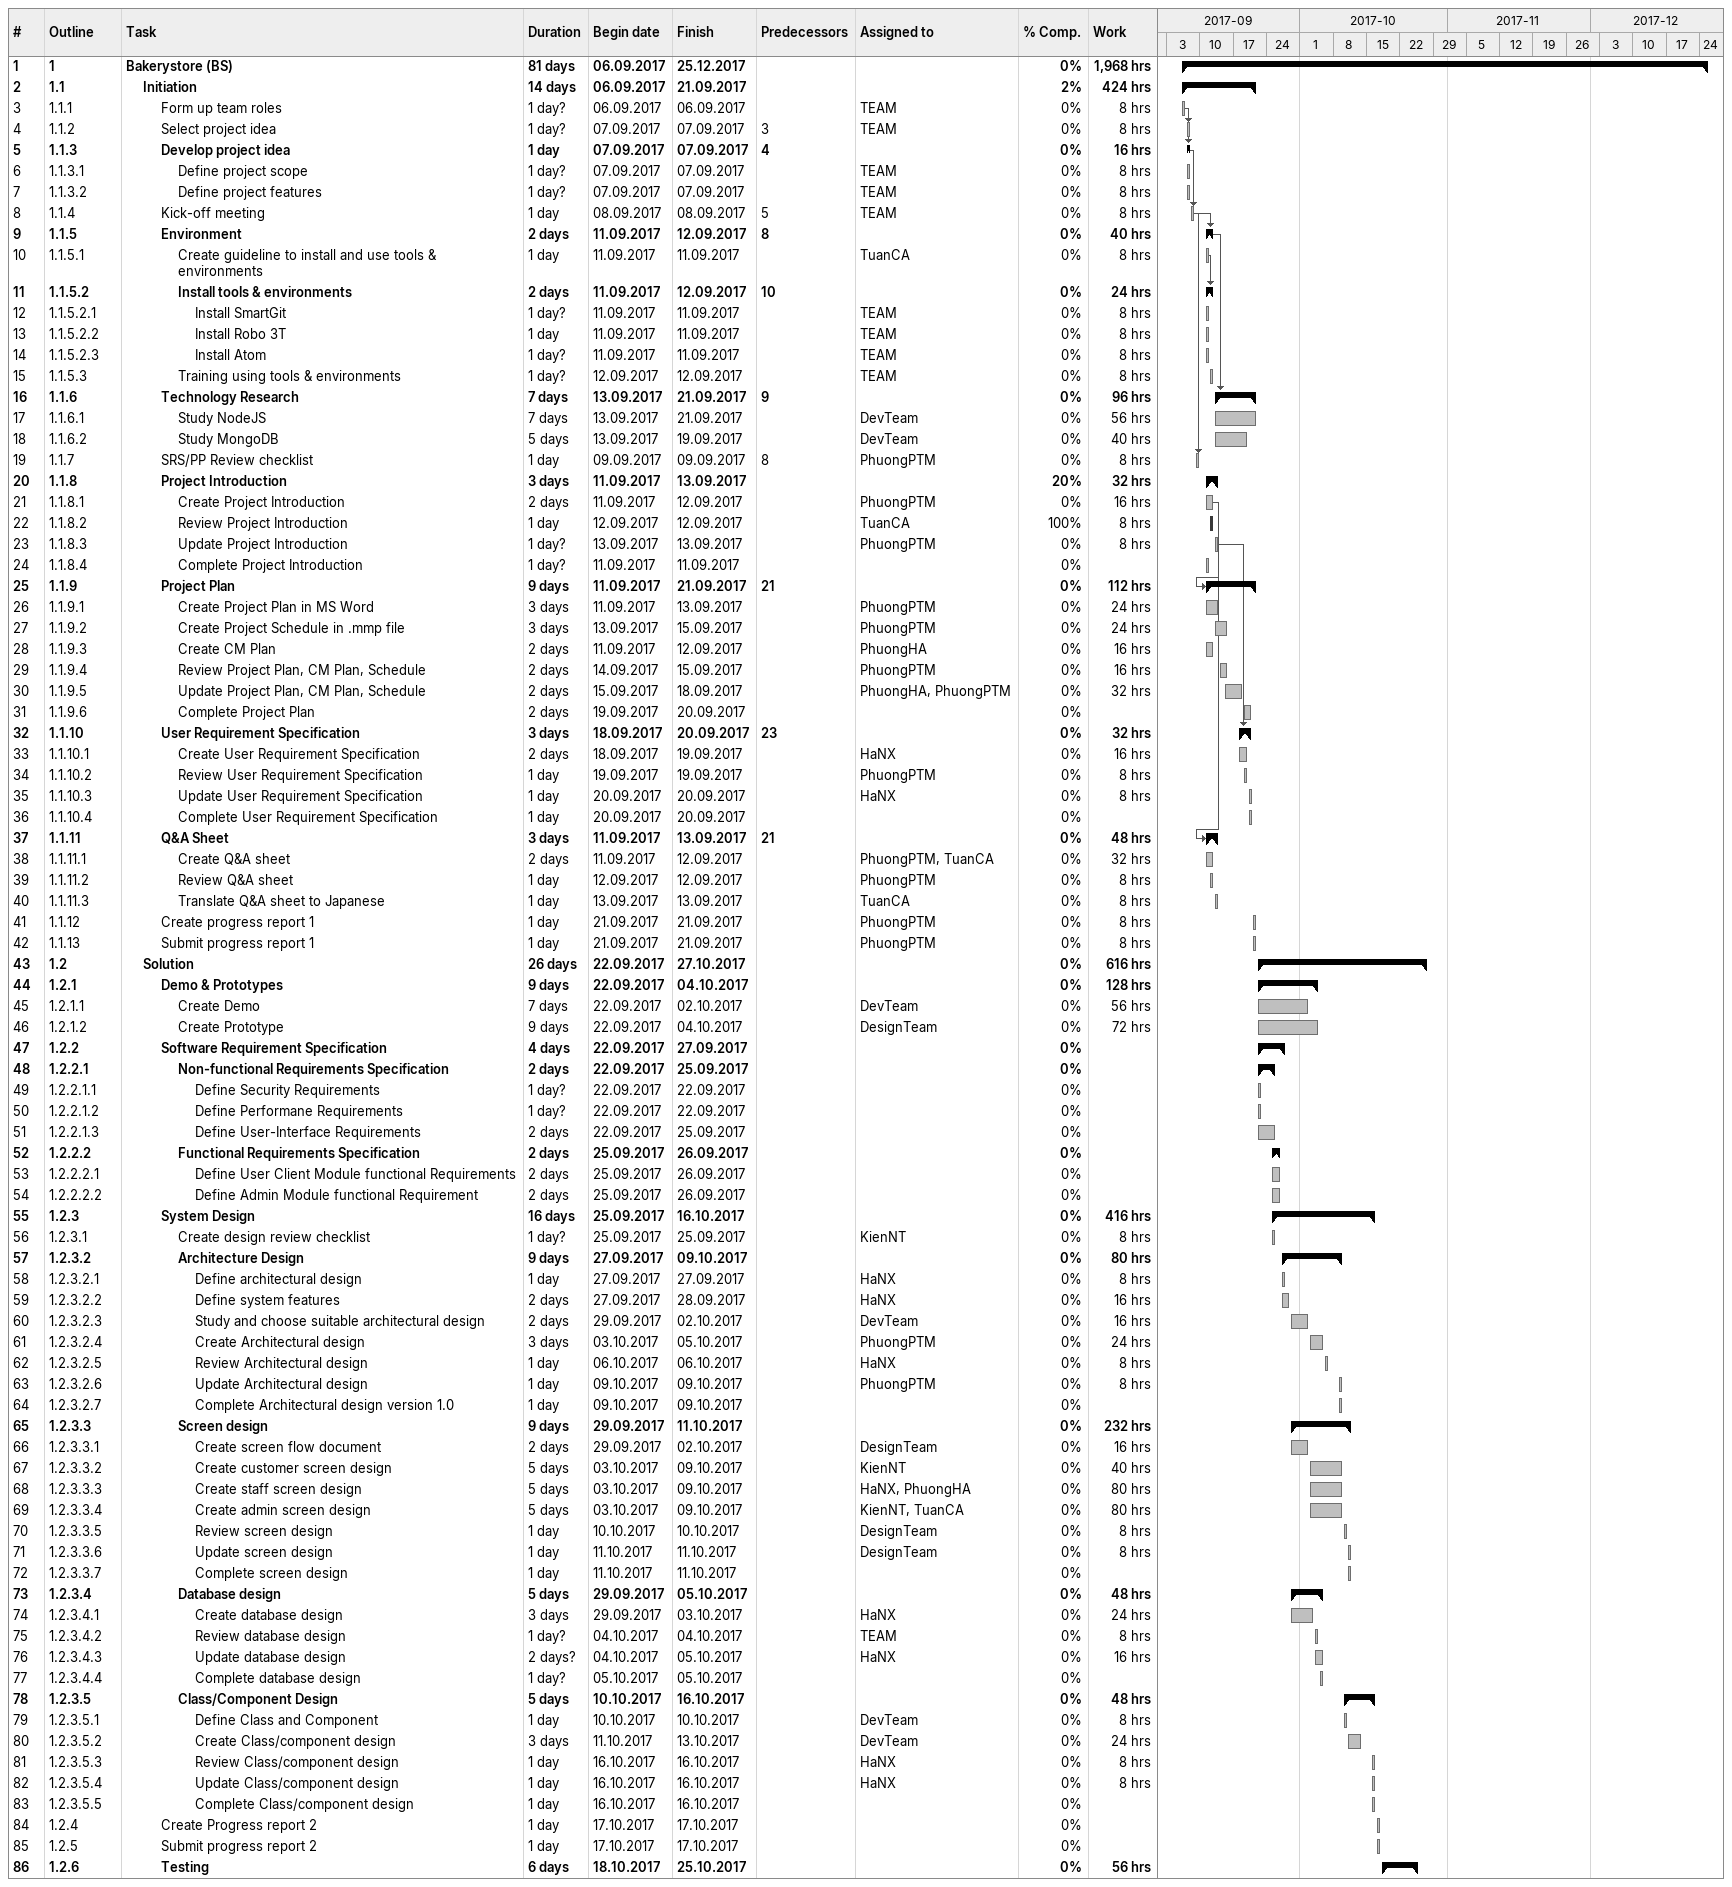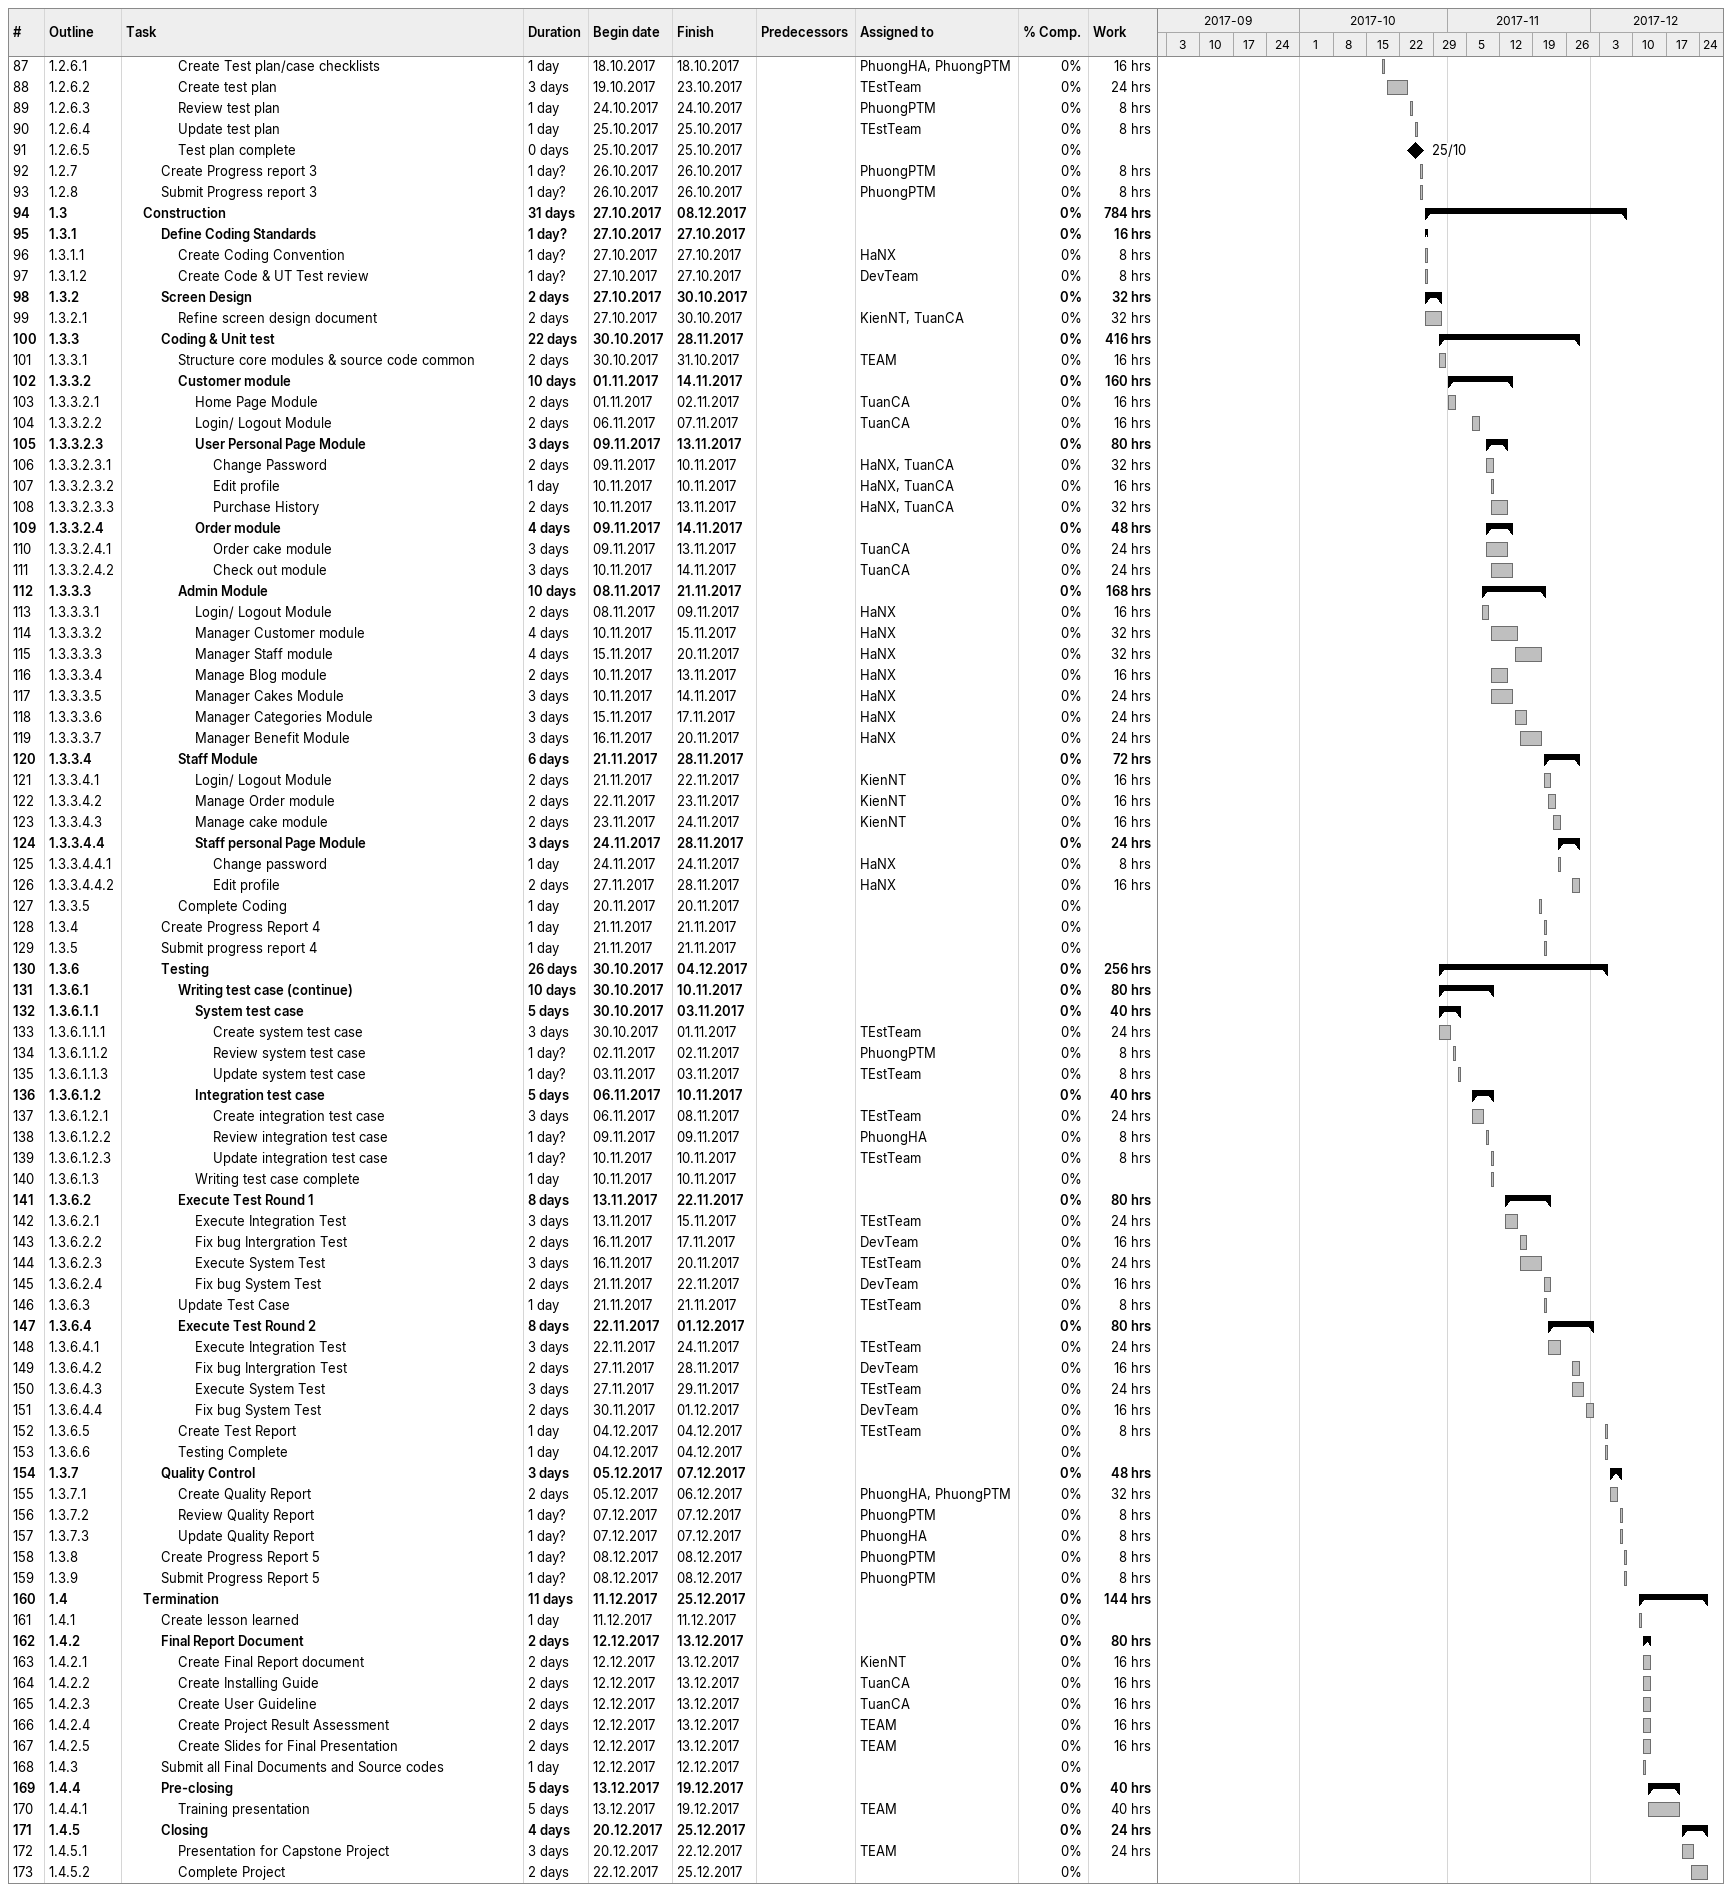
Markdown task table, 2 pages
| ID | WBS | Task | Duration | Start | Finish | Predecessors | Resources | % complete | Work (h) |
|---|---|---|---|---|---|---|---|---|---|
| 1 | 1 | **Bakerystore (BS)** | 81d | 2017-09-06 | 2017-12-25 |  |  | 0 | 1968 |
| 2 | 1.1 | **Initiation** | 14d | 2017-09-06 | 2017-09-21 |  |  | 2 | 424 |
| 3 | 1.1.1 | Form up team roles | 1d? | 2017-09-06 | 2017-09-06 |  | TEAM | 0 | 8 |
| 4 | 1.1.2 | Select project idea | 1d? | 2017-09-07 | 2017-09-07 | 3 | TEAM | 0 | 8 |
| 5 | 1.1.3 | **Develop project idea** | 1d | 2017-09-07 | 2017-09-07 | 4 |  | 0 | 16 |
| 6 | 1.1.3.1 | Define project scope | 1d? | 2017-09-07 | 2017-09-07 |  | TEAM | 0 | 8 |
| 7 | 1.1.3.2 | Define project features | 1d? | 2017-09-07 | 2017-09-07 |  | TEAM | 0 | 8 |
| 8 | 1.1.4 | Kick-off meeting | 1d | 2017-09-08 | 2017-09-08 | 5 | TEAM | 0 | 8 |
| 9 | 1.1.5 | **Environment** | 2d | 2017-09-11 | 2017-09-12 | 8 |  | 0 | 40 |
| 10 | 1.1.5.1 | Create guideline to install and use tools & environments | 1d | 2017-09-11 | 2017-09-11 |  | TuanCA | 0 | 8 |
| 11 | 1.1.5.2 | **Install tools & environments** | 2d | 2017-09-11 | 2017-09-12 | 10 |  | 0 | 24 |
| 12 | 1.1.5.2.1 | Install SmartGit | 1d? | 2017-09-11 | 2017-09-11 |  | TEAM | 0 | 8 |
| 13 | 1.1.5.2.2 | Install Robo 3T | 1d | 2017-09-11 | 2017-09-11 |  | TEAM | 0 | 8 |
| 14 | 1.1.5.2.3 | Install Atom | 1d? | 2017-09-11 | 2017-09-11 |  | TEAM | 0 | 8 |
| 15 | 1.1.5.3 | Training using tools & environments | 1d? | 2017-09-12 | 2017-09-12 |  | TEAM | 0 | 8 |
| 16 | 1.1.6 | **Technology Research** | 7d | 2017-09-13 | 2017-09-21 | 9 |  | 0 | 96 |
| 17 | 1.1.6.1 | Study NodeJS | 7d | 2017-09-13 | 2017-09-21 |  | DevTeam | 0 | 56 |
| 18 | 1.1.6.2 | Study MongoDB | 5d | 2017-09-13 | 2017-09-19 |  | DevTeam | 0 | 40 |
| 19 | 1.1.7 | SRS/PP Review checklist | 1d | 2017-09-09 | 2017-09-09 | 8 | PhuongPTM | 0 | 8 |
| 20 | 1.1.8 | **Project Introduction** | 3d | 2017-09-11 | 2017-09-13 |  |  | 20 | 32 |
| 21 | 1.1.8.1 | Create Project Introduction | 2d | 2017-09-11 | 2017-09-12 |  | PhuongPTM | 0 | 16 |
| 22 | 1.1.8.2 | Review Project Introduction | 1d | 2017-09-12 | 2017-09-12 |  | TuanCA | 100 | 8 |
| 23 | 1.1.8.3 | Update Project Introduction | 1d? | 2017-09-13 | 2017-09-13 |  | PhuongPTM | 0 | 8 |
| 24 | 1.1.8.4 | Complete Project Introduction | 1d? | 2017-09-11 | 2017-09-11 |  |  | 0 |  |
| 25 | 1.1.9 | **Project Plan** | 9d | 2017-09-11 | 2017-09-21 | 21 |  | 0 | 112 |
| 26 | 1.1.9.1 | Create Project Plan in MS Word | 3d | 2017-09-11 | 2017-09-13 |  | PhuongPTM | 0 | 24 |
| 27 | 1.1.9.2 | Create Project Schedule in .mmp file | 3d | 2017-09-13 | 2017-09-15 |  | PhuongPTM | 0 | 24 |
| 28 | 1.1.9.3 | Create CM Plan | 2d | 2017-09-11 | 2017-09-12 |  | PhuongHA | 0 | 16 |
| 29 | 1.1.9.4 | Review Project Plan, CM Plan, Schedule | 2d | 2017-09-14 | 2017-09-15 |  | PhuongPTM | 0 | 16 |
| 30 | 1.1.9.5 | Update Project Plan, CM Plan, Schedule | 2d | 2017-09-15 | 2017-09-18 |  | PhuongHA, PhuongPTM | 0 | 32 |
| 31 | 1.1.9.6 | Complete Project Plan | 2d | 2017-09-19 | 2017-09-20 |  |  | 0 |  |
| 32 | 1.1.10 | **User Requirement Specification** | 3d | 2017-09-18 | 2017-09-20 | 23 |  | 0 | 32 |
| 33 | 1.1.10.1 | Create User Requirement Specification | 2d | 2017-09-18 | 2017-09-19 |  | HaNX | 0 | 16 |
| 34 | 1.1.10.2 | Review User Requirement Specification | 1d | 2017-09-19 | 2017-09-19 |  | PhuongPTM | 0 | 8 |
| 35 | 1.1.10.3 | Update User Requirement Specification | 1d | 2017-09-20 | 2017-09-20 |  | HaNX | 0 | 8 |
| 36 | 1.1.10.4 | Complete User Requirement Specification | 1d | 2017-09-20 | 2017-09-20 |  |  | 0 |  |
| 37 | 1.1.11 | **Q&A Sheet** | 3d | 2017-09-11 | 2017-09-13 | 21 |  | 0 | 48 |
| 38 | 1.1.11.1 | Create Q&A sheet | 2d | 2017-09-11 | 2017-09-12 |  | PhuongPTM, TuanCA | 0 | 32 |
| 39 | 1.1.11.2 | Review Q&A sheet | 1d | 2017-09-12 | 2017-09-12 |  | PhuongPTM | 0 | 8 |
| 40 | 1.1.11.3 | Translate Q&A sheet to Japanese | 1d | 2017-09-13 | 2017-09-13 |  | TuanCA | 0 | 8 |
| 41 | 1.1.12 | Create progress report 1 | 1d | 2017-09-21 | 2017-09-21 |  | PhuongPTM | 0 | 8 |
| 42 | 1.1.13 | Submit progress report 1 | 1d | 2017-09-21 | 2017-09-21 |  | PhuongPTM | 0 | 8 |
| 43 | 1.2 | **Solution** | 26d | 2017-09-22 | 2017-10-27 |  |  | 0 | 616 |
| 44 | 1.2.1 | **Demo & Prototypes** | 9d | 2017-09-22 | 2017-10-04 |  |  | 0 | 128 |
| 45 | 1.2.1.1 | Create Demo | 7d | 2017-09-22 | 2017-10-02 |  | DevTeam | 0 | 56 |
| 46 | 1.2.1.2 | Create Prototype | 9d | 2017-09-22 | 2017-10-04 |  | DesignTeam | 0 | 72 |
| 47 | 1.2.2 | **Software Requirement Specification** | 4d | 2017-09-22 | 2017-09-27 |  |  | 0 |  |
| 48 | 1.2.2.1 | **Non-functional Requirements Specification** | 2d | 2017-09-22 | 2017-09-25 |  |  | 0 |  |
| 49 | 1.2.2.1.1 | Define Security Requirements | 1d? | 2017-09-22 | 2017-09-22 |  |  | 0 |  |
| 50 | 1.2.2.1.2 | Define Performane Requirements | 1d? | 2017-09-22 | 2017-09-22 |  |  | 0 |  |
| 51 | 1.2.2.1.3 | Define User-Interface Requirements | 2d | 2017-09-22 | 2017-09-25 |  |  | 0 |  |
| 52 | 1.2.2.2 | **Functional Requirements Specification** | 2d | 2017-09-25 | 2017-09-26 |  |  | 0 |  |
| 53 | 1.2.2.2.1 | Define User Client Module functional Requirements | 2d | 2017-09-25 | 2017-09-26 |  |  | 0 |  |
| 54 | 1.2.2.2.2 | Define Admin Module functional Requirement | 2d | 2017-09-25 | 2017-09-26 |  |  | 0 |  |
| 55 | 1.2.3 | **System Design** | 16d | 2017-09-25 | 2017-10-16 |  |  | 0 | 416 |
| 56 | 1.2.3.1 | Create design review checklist | 1d? | 2017-09-25 | 2017-09-25 |  | KienNT | 0 | 8 |
| 57 | 1.2.3.2 | **Architecture Design** | 9d | 2017-09-27 | 2017-10-09 |  |  | 0 | 80 |
| 58 | 1.2.3.2.1 | Define architectural design | 1d | 2017-09-27 | 2017-09-27 |  | HaNX | 0 | 8 |
| 59 | 1.2.3.2.2 | Define system features | 2d | 2017-09-27 | 2017-09-28 |  | HaNX | 0 | 16 |
| 60 | 1.2.3.2.3 | Study and choose suitable architectural design | 2d | 2017-09-29 | 2017-10-02 |  | DevTeam | 0 | 16 |
| 61 | 1.2.3.2.4 | Create Architectural design | 3d | 2017-10-03 | 2017-10-05 |  | PhuongPTM | 0 | 24 |
| 62 | 1.2.3.2.5 | Review Architectural design | 1d | 2017-10-06 | 2017-10-06 |  | HaNX | 0 | 8 |
| 63 | 1.2.3.2.6 | Update Architectural design | 1d | 2017-10-09 | 2017-10-09 |  | PhuongPTM | 0 | 8 |
| 64 | 1.2.3.2.7 | Complete Architectural design version 1.0 | 1d | 2017-10-09 | 2017-10-09 |  |  | 0 |  |
| 65 | 1.2.3.3 | **Screen design** | 9d | 2017-09-29 | 2017-10-11 |  |  | 0 | 232 |
| 66 | 1.2.3.3.1 | Create screen flow document | 2d | 2017-09-29 | 2017-10-02 |  | DesignTeam | 0 | 16 |
| 67 | 1.2.3.3.2 | Create customer screen design | 5d | 2017-10-03 | 2017-10-09 |  | KienNT | 0 | 40 |
| 68 | 1.2.3.3.3 | Create staff screen design | 5d | 2017-10-03 | 2017-10-09 |  | HaNX, PhuongHA | 0 | 80 |
| 69 | 1.2.3.3.4 | Create admin screen design | 5d | 2017-10-03 | 2017-10-09 |  | KienNT, TuanCA | 0 | 80 |
| 70 | 1.2.3.3.5 | Review screen design | 1d | 2017-10-10 | 2017-10-10 |  | DesignTeam | 0 | 8 |
| 71 | 1.2.3.3.6 | Update screen design | 1d | 2017-10-11 | 2017-10-11 |  | DesignTeam | 0 | 8 |
| 72 | 1.2.3.3.7 | Complete screen design | 1d | 2017-10-11 | 2017-10-11 |  |  | 0 |  |
| 73 | 1.2.3.4 | **Database design** | 5d | 2017-09-29 | 2017-10-05 |  |  | 0 | 48 |
| 74 | 1.2.3.4.1 | Create database design | 3d | 2017-09-29 | 2017-10-03 |  | HaNX | 0 | 24 |
| 75 | 1.2.3.4.2 | Review database design | 1d? | 2017-10-04 | 2017-10-04 |  | TEAM | 0 | 8 |
| 76 | 1.2.3.4.3 | Update database design | 2d? | 2017-10-04 | 2017-10-05 |  | HaNX | 0 | 16 |
| 77 | 1.2.3.4.4 | Complete database design | 1d? | 2017-10-05 | 2017-10-05 |  |  | 0 |  |
| 78 | 1.2.3.5 | **Class/Component Design** | 5d | 2017-10-10 | 2017-10-16 |  |  | 0 | 48 |
| 79 | 1.2.3.5.1 | Define Class and Component | 1d | 2017-10-10 | 2017-10-10 |  | DevTeam | 0 | 8 |
| 80 | 1.2.3.5.2 | Create Class/component design | 3d | 2017-10-11 | 2017-10-13 |  | DevTeam | 0 | 24 |
| 81 | 1.2.3.5.3 | Review Class/component design | 1d | 2017-10-16 | 2017-10-16 |  | HaNX | 0 | 8 |
| 82 | 1.2.3.5.4 | Update Class/component design | 1d | 2017-10-16 | 2017-10-16 |  | HaNX | 0 | 8 |
| 83 | 1.2.3.5.5 | Complete Class/component design | 1d | 2017-10-16 | 2017-10-16 |  |  | 0 |  |
| 84 | 1.2.4 | Create Progress report 2 | 1d | 2017-10-17 | 2017-10-17 |  |  | 0 |  |
| 85 | 1.2.5 | Submit progress report 2 | 1d | 2017-10-17 | 2017-10-17 |  |  | 0 |  |
| 86 | 1.2.6 | **Testing** | 6d | 2017-10-18 | 2017-10-25 |  |  | 0 | 56 |
| 87 | 1.2.6.1 | Create Test plan/case checklists | 1d | 2017-10-18 | 2017-10-18 |  | PhuongHA, PhuongPTM | 0 | 16 |
| 88 | 1.2.6.2 | Create test plan | 3d | 2017-10-19 | 2017-10-23 |  | TEstTeam | 0 | 24 |
| 89 | 1.2.6.3 | Review test plan | 1d | 2017-10-24 | 2017-10-24 |  | PhuongPTM | 0 | 8 |
| 90 | 1.2.6.4 | Update test plan | 1d | 2017-10-25 | 2017-10-25 |  | TEstTeam | 0 | 8 |
| 91 | 1.2.6.5 | Test plan complete | 0d | 2017-10-25 | 2017-10-25 |  |  | 0 |  |
| 92 | 1.2.7 | Create Progress report 3 | 1d? | 2017-10-26 | 2017-10-26 |  | PhuongPTM | 0 | 8 |
| 93 | 1.2.8 | Submit Progress report 3 | 1d? | 2017-10-26 | 2017-10-26 |  | PhuongPTM | 0 | 8 |
| 94 | 1.3 | **Construction** | 31d | 2017-10-27 | 2017-12-08 |  |  | 0 | 784 |
| 95 | 1.3.1 | **Define Coding Standards** | 1d? | 2017-10-27 | 2017-10-27 |  |  | 0 | 16 |
| 96 | 1.3.1.1 | Create Coding Convention | 1d? | 2017-10-27 | 2017-10-27 |  | HaNX | 0 | 8 |
| 97 | 1.3.1.2 | Create Code & UT Test review | 1d? | 2017-10-27 | 2017-10-27 |  | DevTeam | 0 | 8 |
| 98 | 1.3.2 | **Screen Design** | 2d | 2017-10-27 | 2017-10-30 |  |  | 0 | 32 |
| 99 | 1.3.2.1 | Refine screen design document | 2d | 2017-10-27 | 2017-10-30 |  | KienNT, TuanCA | 0 | 32 |
| 100 | 1.3.3 | **Coding & Unit test** | 22d | 2017-10-30 | 2017-11-28 |  |  | 0 | 416 |
| 101 | 1.3.3.1 | Structure core modules & source code common | 2d | 2017-10-30 | 2017-10-31 |  | TEAM | 0 | 16 |
| 102 | 1.3.3.2 | **Customer module** | 10d | 2017-11-01 | 2017-11-14 |  |  | 0 | 160 |
| 103 | 1.3.3.2.1 | Home Page Module | 2d | 2017-11-01 | 2017-11-02 |  | TuanCA | 0 | 16 |
| 104 | 1.3.3.2.2 | Login/ Logout Module | 2d | 2017-11-06 | 2017-11-07 |  | TuanCA | 0 | 16 |
| 105 | 1.3.3.2.3 | **User Personal Page Module** | 3d | 2017-11-09 | 2017-11-13 |  |  | 0 | 80 |
| 106 | 1.3.3.2.3.1 | Change Password | 2d | 2017-11-09 | 2017-11-10 |  | HaNX, TuanCA | 0 | 32 |
| 107 | 1.3.3.2.3.2 | Edit profile | 1d | 2017-11-10 | 2017-11-10 |  | HaNX, TuanCA | 0 | 16 |
| 108 | 1.3.3.2.3.3 | Purchase History | 2d | 2017-11-10 | 2017-11-13 |  | HaNX, TuanCA | 0 | 32 |
| 109 | 1.3.3.2.4 | **Order module** | 4d | 2017-11-09 | 2017-11-14 |  |  | 0 | 48 |
| 110 | 1.3.3.2.4.1 | Order cake module | 3d | 2017-11-09 | 2017-11-13 |  | TuanCA | 0 | 24 |
| 111 | 1.3.3.2.4.2 | Check out module | 3d | 2017-11-10 | 2017-11-14 |  | TuanCA | 0 | 24 |
| 112 | 1.3.3.3 | **Admin Module** | 10d | 2017-11-08 | 2017-11-21 |  |  | 0 | 168 |
| 113 | 1.3.3.3.1 | Login/ Logout Module | 2d | 2017-11-08 | 2017-11-09 |  | HaNX | 0 | 16 |
| 114 | 1.3.3.3.2 | Manager Customer module | 4d | 2017-11-10 | 2017-11-15 |  | HaNX | 0 | 32 |
| 115 | 1.3.3.3.3 | Manager Staff module | 4d | 2017-11-15 | 2017-11-20 |  | HaNX | 0 | 32 |
| 116 | 1.3.3.3.4 | Manage Blog module | 2d | 2017-11-10 | 2017-11-13 |  | HaNX | 0 | 16 |
| 117 | 1.3.3.3.5 | Manager Cakes Module | 3d | 2017-11-10 | 2017-11-14 |  | HaNX | 0 | 24 |
| 118 | 1.3.3.3.6 | Manager Categories Module | 3d | 2017-11-15 | 2017-11-17 |  | HaNX | 0 | 24 |
| 119 | 1.3.3.3.7 | Manager Benefit Module | 3d | 2017-11-16 | 2017-11-20 |  | HaNX | 0 | 24 |
| 120 | 1.3.3.4 | **Staff Module** | 6d | 2017-11-21 | 2017-11-28 |  |  | 0 | 72 |
| 121 | 1.3.3.4.1 | Login/ Logout Module | 2d | 2017-11-21 | 2017-11-22 |  | KienNT | 0 | 16 |
| 122 | 1.3.3.4.2 | Manage Order module | 2d | 2017-11-22 | 2017-11-23 |  | KienNT | 0 | 16 |
| 123 | 1.3.3.4.3 | Manage cake module | 2d | 2017-11-23 | 2017-11-24 |  | KienNT | 0 | 16 |
| 124 | 1.3.3.4.4 | **Staff personal Page Module** | 3d | 2017-11-24 | 2017-11-28 |  |  | 0 | 24 |
| 125 | 1.3.3.4.4.1 | Change password | 1d | 2017-11-24 | 2017-11-24 |  | HaNX | 0 | 8 |
| 126 | 1.3.3.4.4.2 | Edit profile | 2d | 2017-11-27 | 2017-11-28 |  | HaNX | 0 | 16 |
| 127 | 1.3.3.5 | Complete Coding | 1d | 2017-11-20 | 2017-11-20 |  |  | 0 |  |
| 128 | 1.3.4 | Create Progress Report 4 | 1d | 2017-11-21 | 2017-11-21 |  |  | 0 |  |
| 129 | 1.3.5 | Submit progress report 4 | 1d | 2017-11-21 | 2017-11-21 |  |  | 0 |  |
| 130 | 1.3.6 | **Testing** | 26d | 2017-10-30 | 2017-12-04 |  |  | 0 | 256 |
| 131 | 1.3.6.1 | **Writing test case (continue)** | 10d | 2017-10-30 | 2017-11-10 |  |  | 0 | 80 |
| 132 | 1.3.6.1.1 | **System test case** | 5d | 2017-10-30 | 2017-11-03 |  |  | 0 | 40 |
| 133 | 1.3.6.1.1.1 | Create system test case | 3d | 2017-10-30 | 2017-11-01 |  | TEstTeam | 0 | 24 |
| 134 | 1.3.6.1.1.2 | Review system test case | 1d? | 2017-11-02 | 2017-11-02 |  | PhuongPTM | 0 | 8 |
| 135 | 1.3.6.1.1.3 | Update system test case | 1d? | 2017-11-03 | 2017-11-03 |  | TEstTeam | 0 | 8 |
| 136 | 1.3.6.1.2 | **Integration test case** | 5d | 2017-11-06 | 2017-11-10 |  |  | 0 | 40 |
| 137 | 1.3.6.1.2.1 | Create integration test case | 3d | 2017-11-06 | 2017-11-08 |  | TEstTeam | 0 | 24 |
| 138 | 1.3.6.1.2.2 | Review integration test case | 1d? | 2017-11-09 | 2017-11-09 |  | PhuongHA | 0 | 8 |
| 139 | 1.3.6.1.2.3 | Update integration test case | 1d? | 2017-11-10 | 2017-11-10 |  | TEstTeam | 0 | 8 |
| 140 | 1.3.6.1.3 | Writing test case complete | 1d | 2017-11-10 | 2017-11-10 |  |  | 0 |  |
| 141 | 1.3.6.2 | **Execute Test Round 1** | 8d | 2017-11-13 | 2017-11-22 |  |  | 0 | 80 |
| 142 | 1.3.6.2.1 | Execute Integration Test | 3d | 2017-11-13 | 2017-11-15 |  | TEstTeam | 0 | 24 |
| 143 | 1.3.6.2.2 | Fix bug Intergration Test | 2d | 2017-11-16 | 2017-11-17 |  | DevTeam | 0 | 16 |
| 144 | 1.3.6.2.3 | Execute System Test | 3d | 2017-11-16 | 2017-11-20 |  | TEstTeam | 0 | 24 |
| 145 | 1.3.6.2.4 | Fix bug System Test | 2d | 2017-11-21 | 2017-11-22 |  | DevTeam | 0 | 16 |
| 146 | 1.3.6.3 | Update Test Case | 1d | 2017-11-21 | 2017-11-21 |  | TEstTeam | 0 | 8 |
| 147 | 1.3.6.4 | **Execute Test Round 2** | 8d | 2017-11-22 | 2017-12-01 |  |  | 0 | 80 |
| 148 | 1.3.6.4.1 | Execute Integration Test | 3d | 2017-11-22 | 2017-11-24 |  | TEstTeam | 0 | 24 |
| 149 | 1.3.6.4.2 | Fix bug Intergration Test | 2d | 2017-11-27 | 2017-11-28 |  | DevTeam | 0 | 16 |
| 150 | 1.3.6.4.3 | Execute System Test | 3d | 2017-11-27 | 2017-11-29 |  | TEstTeam | 0 | 24 |
| 151 | 1.3.6.4.4 | Fix bug System Test | 2d | 2017-11-30 | 2017-12-01 |  | DevTeam | 0 | 16 |
| 152 | 1.3.6.5 | Create Test Report | 1d | 2017-12-04 | 2017-12-04 |  | TEstTeam | 0 | 8 |
| 153 | 1.3.6.6 | Testing Complete | 1d | 2017-12-04 | 2017-12-04 |  |  | 0 |  |
| 154 | 1.3.7 | **Quality Control** | 3d | 2017-12-05 | 2017-12-07 |  |  | 0 | 48 |
| 155 | 1.3.7.1 | Create Quality Report | 2d | 2017-12-05 | 2017-12-06 |  | PhuongHA, PhuongPTM | 0 | 32 |
| 156 | 1.3.7.2 | Review Quality Report | 1d? | 2017-12-07 | 2017-12-07 |  | PhuongPTM | 0 | 8 |
| 157 | 1.3.7.3 | Update Quality Report | 1d? | 2017-12-07 | 2017-12-07 |  | PhuongHA | 0 | 8 |
| 158 | 1.3.8 | Create Progress Report 5 | 1d? | 2017-12-08 | 2017-12-08 |  | PhuongPTM | 0 | 8 |
| 159 | 1.3.9 | Submit Progress Report 5 | 1d? | 2017-12-08 | 2017-12-08 |  | PhuongPTM | 0 | 8 |
| 160 | 1.4 | **Termination** | 11d | 2017-12-11 | 2017-12-25 |  |  | 0 | 144 |
| 161 | 1.4.1 | Create lesson learned | 1d | 2017-12-11 | 2017-12-11 |  |  | 0 |  |
| 162 | 1.4.2 | **Final Report Document** | 2d | 2017-12-12 | 2017-12-13 |  |  | 0 | 80 |
| 163 | 1.4.2.1 | Create Final Report document | 2d | 2017-12-12 | 2017-12-13 |  | KienNT | 0 | 16 |
| 164 | 1.4.2.2 | Create Installing Guide | 2d | 2017-12-12 | 2017-12-13 |  | TuanCA | 0 | 16 |
| 165 | 1.4.2.3 | Create User Guideline | 2d | 2017-12-12 | 2017-12-13 |  | TuanCA | 0 | 16 |
| 166 | 1.4.2.4 | Create Project Result Assessment | 2d | 2017-12-12 | 2017-12-13 |  | TEAM | 0 | 16 |
| 167 | 1.4.2.5 | Create Slides for Final Presentation | 2d | 2017-12-12 | 2017-12-13 |  | TEAM | 0 | 16 |
| 168 | 1.4.3 | Submit all Final Documents and Source codes | 1d | 2017-12-12 | 2017-12-12 |  |  | 0 |  |
| 169 | 1.4.4 | **Pre-closing** | 5d | 2017-12-13 | 2017-12-19 |  |  | 0 | 40 |
| 170 | 1.4.4.1 | Training presentation | 5d | 2017-12-13 | 2017-12-19 |  | TEAM | 0 | 40 |
| 171 | 1.4.5 | **Closing** | 4d | 2017-12-20 | 2017-12-25 |  |  | 0 | 24 |
| 172 | 1.4.5.1 | Presentation for Capstone Project | 3d | 2017-12-20 | 2017-12-22 |  | TEAM | 0 | 24 |
| 173 | 1.4.5.2 | Complete Project | 2d | 2017-12-22 | 2017-12-25 |  |  | 0 |  |
